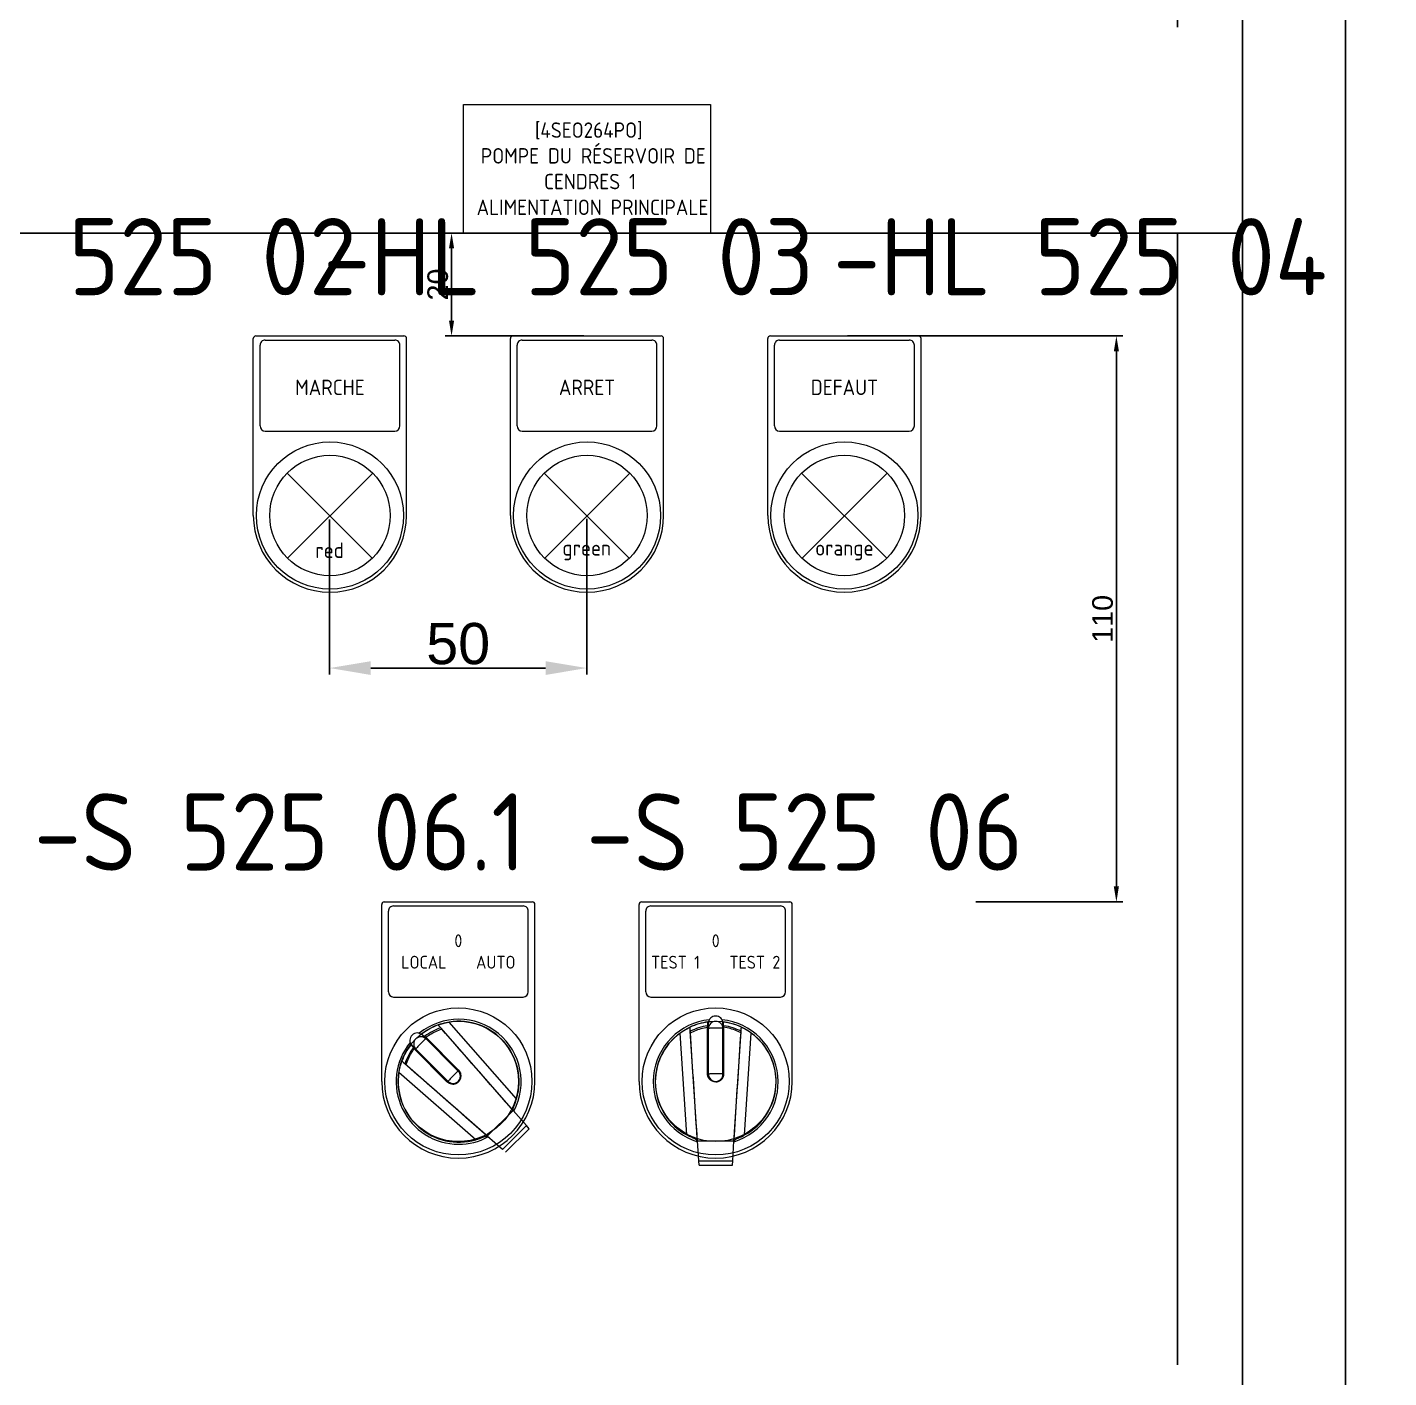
# Model space of a CAD drawing. Header units: millimetres. Extents: x 0 to 69574, y -5 to 41746.
# Drawn here: x 39696.8 to 39961.6, y 11956.9 to 12219.4 of the extents above; entities that cross this region are included whole.
import ezdxf
from ezdxf.enums import TextEntityAlignment as Align

# ---------------------------------------------------------------- set-up
doc = ezdxf.new("R2010")
doc.units = ezdxf.units.MM
doc.set_wipeout_variables(frame=1)
doc.layers.add('! NO PLOT !', color=7, linetype='Continuous', true_color=0xff75dd, plot=False)
doc.layers.add('000-PI-Oprema', color=30, linetype='Continuous', lineweight=5)
doc.layers.add('000-PI-ORMAR', color=2, linetype='Continuous')
doc.layers.add('000-PI_TEXT', color=7, linetype='Continuous')
doc.styles.add('PI0', font='isocpeur.ttf', dxfattribs={"width": 0.9})
doc.styles.get("Standard").update_dxf_attribs({"font": 'arial.ttf'})
doc.dimstyles.new('ISO-25', dxfattribs={"dimtxt": 4, "dimasz": 3, "dimexe": 1.25, "dimexo": 0.625, "dimtad": 1, "dimtxsty": 'Standard', "dimcen": 3, "dimadec": 0, "dimazin": 0, "dimtfac": 1, "dimtmove": 0, "dimatfit": 3, "dimfxl": 1, "dimarcsym": 0})
doc.dimstyles.new('ISO-25-lb', dxfattribs={"dimtxt": 8, "dimasz": 8, "dimexe": 1.25, "dimexo": 0.625, "dimtad": 1, "dimtxsty": 'Standard', "dimcen": 5, "dimadec": 0, "dimazin": 0, "dimtfac": 1, "dimtmove": 0, "dimatfit": 3, "dimfxl": 1, "dimarcsym": 0})

# ---------------------------------------------------------------- blocks, each defined once
blk = doc.blocks.new('*D1577')
at = {"layer": '! NO PLOT !', "color": 0, "lineweight": -2, "ltscale": 0.25, "transparency": 16777216}
for p, q in [((39856.36, 12159.4), (39909.88, 12159.4)), ((39908.63, 12156.4), (39908.63, 12052.4)), ((39881.28, 12049.4), (39909.88, 12049.4))]:
    blk.add_line(p, q, dxfattribs=at)
at = {"layer": '! NO PLOT !', "color": 0, "ltscale": 0.25, "transparency": 16777216}
for points in [[(39908.13, 12156.4), (39909.13, 12156.4), (39908.63, 12159.4)], [(39908.13, 12052.4), (39909.13, 12052.4), (39908.63, 12049.4)]]:
    blk.add_solid(points, dxfattribs=at)
at = {"layer": 'Defpoints', "color": 0, "ltscale": 0.25, "transparency": 16777216}
for p in [(39855.73, 12159.4), (39880.66, 12049.4), (39908.63, 12049.4)]:
    blk.add_point(p, dxfattribs=at)
at = {"layer": '! NO PLOT !', "color": 0, "ltscale": 0.25, "transparency": 16777216, "insert": (39905.96, 12104.4), "char_height": 4, "attachment_point": 5, "rotation": 90}
blk.add_mtext('110', dxfattribs=at)
blk = doc.blocks.new('podloska')
at = {"layer": '000-PI-Oprema'}
for p, q in [((43278.7, 39063.45), (43278.7, 39097.85)), ((43279.2, 39098.35), (43308, 39098.35)), ((43308.5, 39063.45), (43308.5, 39097.85)), ((43280, 39080.85), (43280, 39096.55)), ((43281, 39097.55), (43306.2, 39097.55)), ((43307.2, 39080.85), (43307.2, 39096.55)), ((43281, 39079.85), (43306.2, 39079.85))]:
    blk.add_line(p, q, dxfattribs=at)
blk.add_circle((43293.6, 39063.45), 14.3, dxfattribs=at)
at = {"layer": '000-PI-Oprema', "ltscale": 0.25}
blk.add_circle((43293.6, 39063.45), 11.7, dxfattribs=at)
at = {"layer": '000-PI-Oprema'}
for centre, radius, start, end in [((43279.2, 39097.85), 0.5, 90, 179.9998), ((43308, 39097.85), 0.5, 0.0002, 90), ((43281, 39096.55), 1, 90, 180.0001), ((43306.2, 39096.55), 1, 359.9999, 90), ((43281, 39080.85), 1, 180, 270), ((43306.2, 39080.85), 1, 270, 0), ((43293.6, 39063.45), 14.9, 180, 0)]:
    blk.add_arc(centre, radius, start, end, dxfattribs=at)
blk = doc.blocks.new('*D1583')
at = {"layer": '! NO PLOT !', "color": 0, "linetype": 'Continuous', "lineweight": -2, "ltscale": 0.25, "transparency": 16777216}
for p, q in [((39755.63, 12123.73), (39755.63, 12093.6)), ((39805.63, 12123.83), (39805.63, 12093.6)), ((39763.63, 12094.85), (39797.63, 12094.85))]:
    blk.add_line(p, q, dxfattribs=at)
at = {"layer": '! NO PLOT !', "color": 0, "ltscale": 0.25, "transparency": 16777216}
for points in [[(39763.63, 12096.18), (39763.63, 12093.51), (39755.63, 12094.85)], [(39797.63, 12096.18), (39797.63, 12093.51), (39805.63, 12094.85)]]:
    blk.add_solid(points, dxfattribs=at)
at = {"layer": 'Defpoints', "color": 0, "ltscale": 0.25, "transparency": 16777216}
for p in [(39755.63, 12124.35), (39805.63, 12124.45), (39805.63, 12094.85)]:
    blk.add_point(p, dxfattribs=at)
at = {"layer": '! NO PLOT !', "color": 0, "ltscale": 0.25, "transparency": 16777216, "insert": (39780.63, 12099.55), "char_height": 8, "attachment_point": 5}
blk.add_mtext('50', dxfattribs=at)
blk = doc.blocks.new('*D1584')
at = {"layer": '! NO PLOT !', "color": 0, "lineweight": -2, "ltscale": 0.25, "transparency": 16777216}
for p, q in [((39805.06, 12179.4), (39778.09, 12179.4)), ((39779.34, 12162.4), (39779.34, 12176.4)), ((39805.06, 12159.4), (39778.09, 12159.4))]:
    blk.add_line(p, q, dxfattribs=at)
at = {"layer": '! NO PLOT !', "color": 0, "ltscale": 0.25, "transparency": 16777216}
for points in [[(39778.84, 12176.4), (39779.84, 12176.4), (39779.34, 12179.4)], [(39778.84, 12162.4), (39779.84, 12162.4), (39779.34, 12159.4)]]:
    blk.add_solid(points, dxfattribs=at)
at = {"layer": 'Defpoints', "color": 0, "ltscale": 0.25, "transparency": 16777216}
for p in [(39779.34, 12179.4), (39805.68, 12179.4), (39805.68, 12159.4)]:
    blk.add_point(p, dxfattribs=at)
at = {"layer": '! NO PLOT !', "color": 0, "ltscale": 0.25, "transparency": 16777216, "insert": (39776.67, 12169.4), "char_height": 4, "attachment_point": 5, "rotation": 90}
blk.add_mtext('20', dxfattribs=at)

msp = doc.modelspace()

# ---------------------------------------------------------------- wipeouts: each hides what was drawn before it
msp.add_wipeout([(39609.672, 12763.904), (40001.672, 12763.904), (40001.672, 10766.904), (39609.672, 10766.904)]).dxf.layer = '000-PI-ORMAR'

# ---------------------------------------------------------------- next in the draw order: linework, layer by layer
at = {"layer": '! NO PLOT !'}
for p, q in [((39953.184, 10849.154), (39953.184, 12689.154)), ((39933.184, 12684.154), (39933.184, 10854.154))]:
    msp.add_line(p, q, dxfattribs=at)
at = {"layer": '! NO PLOT !', "ltscale": 0.25}
for p, q in [((39920.511, 12439.404), (39920.511, 12219.404)), ((39933.184, 12179.404), (39678.184, 12179.404)), ((39920.511, 12179.404), (39920.511, 11959.404))]:
    msp.add_line(p, q, dxfattribs=at)
at = {"layer": '000-PI-Oprema'}
for p, q in [((39747.361, 12132.727), (39763.907, 12116.181)), ((39764.007, 12132.727), (39747.461, 12116.181)), ((39797.361, 12132.727), (39813.907, 12116.181)), ((39814.007, 12132.727), (39797.461, 12116.181)), ((39847.411, 12132.727), (39863.957, 12116.181)), ((39864.057, 12132.727), (39847.511, 12116.181)), ((39815.809, 12014.504), (39815.809, 12048.904)), ((39816.309, 12049.404), (39845.109, 12049.404)), ((39817.109, 12031.904), (39817.109, 12047.604)), ((39818.109, 12048.604), (39843.309, 12048.604)), ((39844.309, 12031.904), (39844.309, 12047.604)), ((39845.609, 12014.504), (39845.609, 12048.904)), ((39818.109, 12030.904), (39843.309, 12030.904)), ((39773.549, 12023.736), (39773.545, 12023.74)), ((39773.561, 12023.724), (39773.549, 12023.736)), ((39773.582, 12023.704), (39773.561, 12023.724)), ((39775.132, 12023.619), (39775.407, 12023.78)), ((39775.407, 12023.78), (39775.688, 12023.932)), ((39775.688, 12023.932), (39775.973, 12024.076)), ((39775.973, 12024.076), (39776.262, 12024.211)), ((39776.262, 12024.211), (39776.556, 12024.337)), ((39776.556, 12024.337), (39776.854, 12024.455)), ((39776.735, 12025.491), (39776.738, 12025.492)), ((39776.739, 12025.487), (39776.735, 12025.491)), ((39776.738, 12025.492), (39776.746, 12025.495)), ((39776.751, 12025.473), (39776.739, 12025.487)), ((39776.746, 12025.495), (39776.76, 12025.5)), ((39776.771, 12025.45), (39776.751, 12025.473)), ((39776.76, 12025.5), (39776.781, 12025.507)), ((39776.8, 12025.416), (39776.771, 12025.45)), ((39776.781, 12025.507), (39776.807, 12025.517)), ((39776.838, 12025.373), (39776.8, 12025.416)), ((39776.807, 12025.517), (39776.839, 12025.528)), ((39776.885, 12025.319), (39776.838, 12025.373)), ((39776.839, 12025.528), (39776.877, 12025.541)), ((39776.854, 12024.455), (39777.155, 12024.563)), ((39776.877, 12025.541), (39776.92, 12025.556)), ((39776.942, 12025.255), (39776.885, 12025.319)), ((39776.92, 12025.556), (39776.969, 12025.573)), ((39777.008, 12025.18), (39776.942, 12025.255)), ((39776.969, 12025.573), (39777.023, 12025.591)), ((39777.083, 12025.094), (39777.008, 12025.18)), ((39777.023, 12025.591), (39777.081, 12025.61)), ((39777.081, 12025.61), (39777.144, 12025.63)), ((39777.168, 12024.997), (39777.083, 12025.094)), ((39777.144, 12025.63), (39777.211, 12025.651)), ((39777.155, 12024.563), (39777.46, 12024.663)), ((39777.262, 12024.89), (39777.168, 12024.997)), ((39777.211, 12025.651), (39777.28, 12025.673)), ((39777.276, 12024.872), (39777.248, 12024.904)), ((39791.001, 12009.234), (39777.262, 12024.89)), ((39777.305, 12024.839), (39777.276, 12024.872)), ((39777.28, 12025.673), (39777.353, 12025.695)), ((39777.335, 12024.806), (39777.305, 12024.839)), ((39777.365, 12024.771), (39777.335, 12024.806)), ((39777.353, 12025.695), (39777.43, 12025.718)), ((39777.396, 12024.736), (39777.365, 12024.771)), ((39777.428, 12024.7), (39777.396, 12024.736)), ((39777.46, 12024.663), (39777.428, 12024.7)), ((39777.43, 12025.718), (39777.511, 12025.741)), ((39778.19, 12023.831), (39777.46, 12024.663)), ((39777.511, 12025.741), (39777.596, 12025.765)), ((39777.596, 12025.765), (39777.685, 12025.789)), ((39777.685, 12025.789), (39777.778, 12025.814)), ((39777.778, 12025.814), (39777.873, 12025.838)), ((39777.873, 12025.838), (39777.971, 12025.862)), ((39777.971, 12025.862), (39778.072, 12025.886)), ((39778.072, 12025.886), (39778.174, 12025.909)), ((39778.174, 12025.909), (39778.278, 12025.932)), ((39778.92, 12022.999), (39778.19, 12023.831)), ((39778.278, 12025.932), (39778.383, 12025.953)), ((39778.383, 12025.953), (39778.488, 12025.974)), ((39778.488, 12025.974), (39778.594, 12025.994)), ((39778.594, 12025.994), (39778.699, 12026.013)), ((39778.699, 12026.013), (39778.804, 12026.031)), ((39778.804, 12026.031), (39778.907, 12026.048)), ((39791.999, 12011.129), (39778.907, 12026.048)), ((39823.785, 12023.897), (39823.87, 12023.959)), ((39825.077, 12004.091), (39823.785, 12023.897)), ((39823.87, 12023.959), (39823.957, 12024.02)), ((39823.957, 12024.02), (39824.044, 12024.081)), ((39824.044, 12024.081), (39824.133, 12024.142)), ((39824.133, 12024.142), (39824.223, 12024.201)), ((39824.223, 12024.201), (39824.312, 12024.26)), ((39824.312, 12024.26), (39824.402, 12024.318)), ((39824.402, 12024.318), (39824.491, 12024.374)), ((39824.491, 12024.374), (39824.578, 12024.428)), ((39824.578, 12024.428), (39824.665, 12024.48)), ((39824.665, 12024.48), (39824.749, 12024.53)), ((39824.749, 12024.53), (39824.832, 12024.578)), ((39824.832, 12024.578), (39824.912, 12024.624)), ((39824.912, 12024.624), (39824.989, 12024.668)), ((39824.989, 12024.668), (39825.063, 12024.709)), ((39825.063, 12024.709), (39825.134, 12024.747)), ((39825.134, 12024.747), (39825.201, 12024.783)), ((39825.201, 12024.783), (39825.265, 12024.817)), ((39825.265, 12024.817), (39825.327, 12024.849)), ((39825.327, 12024.849), (39825.386, 12024.879)), ((39825.386, 12024.879), (39825.441, 12024.907)), ((39825.441, 12024.907), (39825.492, 12024.932)), ((39825.492, 12024.932), (39825.538, 12024.955)), ((39825.538, 12024.955), (39825.579, 12024.975)), ((39825.579, 12024.975), (39825.615, 12024.992)), ((39825.615, 12024.992), (39825.646, 12025.007)), ((39825.646, 12025.007), (39825.671, 12025.019)), ((39825.671, 12025.019), (39825.691, 12025.028)), ((39825.691, 12025.028), (39825.704, 12025.035)), ((39825.704, 12025.035), (39825.712, 12025.038)), ((39825.712, 12025.038), (39825.715, 12025.04)), ((39825.715, 12025.034), (39825.715, 12025.04)), ((39825.717, 12025.016), (39825.715, 12025.034)), ((39825.719, 12024.985), (39825.717, 12025.016)), ((39825.721, 12024.941), (39825.719, 12024.985)), ((39825.725, 12024.883), (39825.721, 12024.941)), ((39825.73, 12024.812), (39825.725, 12024.883)), ((39825.735, 12024.726), (39825.73, 12024.812)), ((39825.742, 12024.627), (39825.735, 12024.726)), ((39825.749, 12024.513), (39825.742, 12024.627)), ((39825.758, 12024.385), (39825.749, 12024.513)), ((39825.767, 12024.242), (39825.758, 12024.385)), ((39825.77, 12024.219), (39825.767, 12024.262)), ((39827.041, 12004.707), (39825.767, 12024.242)), ((39825.773, 12024.176), (39825.77, 12024.219)), ((39825.776, 12024.131), (39825.773, 12024.176)), ((39825.779, 12024.085), (39825.776, 12024.131)), ((39825.782, 12024.039), (39825.779, 12024.085)), ((39825.785, 12023.99), (39825.782, 12024.039)), ((39825.788, 12023.941), (39825.785, 12023.99)), ((39825.788, 12023.941), (39826.074, 12024.086)), ((39825.86, 12022.837), (39825.788, 12023.941)), ((39826.074, 12024.086), (39826.363, 12024.223)), ((39826.363, 12024.223), (39826.657, 12024.35)), ((39826.657, 12024.35), (39826.954, 12024.469)), ((39826.954, 12024.469), (39827.255, 12024.578)), ((39827.255, 12024.578), (39827.558, 12024.678)), ((39827.558, 12024.678), (39827.864, 12024.768)), ((39827.864, 12024.768), (39828.172, 12024.85)), ((39828.172, 12024.85), (39828.483, 12024.922)), ((39828.483, 12024.922), (39828.795, 12024.984)), ((39828.795, 12024.984), (39829.109, 12025.038)), ((39829.109, 12016.024), (39829.109, 12025.316)), ((39829.209, 12015.467), (39829.209, 12026.058)), ((39829.309, 12015.249), (39829.309, 12025.867)), ((39832.109, 12015.249), (39832.109, 12025.867)), ((39832.209, 12015.467), (39832.209, 12026.058)), ((39832.309, 12016.024), (39832.309, 12025.316)), ((39832.623, 12024.984), (39832.309, 12025.038)), ((39832.935, 12024.922), (39832.623, 12024.984)), ((39833.245, 12024.85), (39832.935, 12024.922)), ((39833.554, 12024.768), (39833.245, 12024.85)), ((39833.86, 12024.678), (39833.554, 12024.768)), ((39834.163, 12024.578), (39833.86, 12024.678)), ((39834.463, 12024.469), (39834.163, 12024.578)), ((39834.376, 12004.707), (39835.65, 12024.242)), ((39834.76, 12024.35), (39834.463, 12024.469)), ((39835.054, 12024.223), (39834.76, 12024.35)), ((39835.344, 12024.086), (39835.054, 12024.223)), ((39835.629, 12023.941), (39835.344, 12024.086)), ((39835.557, 12022.837), (39835.629, 12023.941)), ((39835.629, 12023.941), (39835.633, 12023.99)), ((39835.633, 12023.99), (39835.636, 12024.039)), ((39835.636, 12024.039), (39835.639, 12024.085)), ((39835.639, 12024.085), (39835.642, 12024.131)), ((39835.642, 12024.131), (39835.645, 12024.176)), ((39835.645, 12024.176), (39835.648, 12024.219)), ((39835.648, 12024.219), (39835.65, 12024.262)), ((39835.65, 12024.242), (39835.66, 12024.385)), ((39835.66, 12024.385), (39835.668, 12024.513)), ((39835.668, 12024.513), (39835.675, 12024.627)), ((39835.675, 12024.627), (39835.682, 12024.726)), ((39835.682, 12024.726), (39835.687, 12024.812)), ((39835.687, 12024.812), (39835.692, 12024.883)), ((39835.692, 12024.883), (39835.696, 12024.941)), ((39835.696, 12024.941), (39835.699, 12024.985)), ((39835.699, 12024.985), (39835.701, 12025.016)), ((39835.701, 12025.016), (39835.702, 12025.034)), ((39835.705, 12025.038), (39835.702, 12025.04)), ((39835.702, 12025.034), (39835.702, 12025.04)), ((39835.713, 12025.035), (39835.705, 12025.038)), ((39835.727, 12025.028), (39835.713, 12025.035)), ((39835.746, 12025.019), (39835.727, 12025.028)), ((39835.771, 12025.007), (39835.746, 12025.019)), ((39835.802, 12024.992), (39835.771, 12025.007)), ((39835.838, 12024.975), (39835.802, 12024.992)), ((39835.879, 12024.955), (39835.838, 12024.975)), ((39835.926, 12024.932), (39835.879, 12024.955)), ((39835.976, 12024.907), (39835.926, 12024.932)), ((39836.032, 12024.879), (39835.976, 12024.907)), ((39836.09, 12024.849), (39836.032, 12024.879)), ((39836.152, 12024.817), (39836.09, 12024.849)), ((39836.217, 12024.783), (39836.152, 12024.817)), ((39836.284, 12024.747), (39836.217, 12024.783)), ((39836.354, 12024.709), (39836.284, 12024.747)), ((39836.34, 12004.091), (39837.632, 12023.897)), ((39836.428, 12024.668), (39836.354, 12024.709)), ((39836.505, 12024.624), (39836.428, 12024.668)), ((39836.585, 12024.578), (39836.505, 12024.624)), ((39836.668, 12024.53), (39836.585, 12024.578)), ((39836.753, 12024.48), (39836.668, 12024.53)), ((39836.839, 12024.428), (39836.753, 12024.48)), ((39836.927, 12024.374), (39836.839, 12024.428)), ((39837.016, 12024.318), (39836.927, 12024.374)), ((39837.105, 12024.26), (39837.016, 12024.318)), ((39837.195, 12024.201), (39837.105, 12024.26)), ((39837.284, 12024.142), (39837.195, 12024.201)), ((39837.373, 12024.081), (39837.284, 12024.142)), ((39837.461, 12024.02), (39837.373, 12024.081)), ((39837.547, 12023.959), (39837.461, 12024.02)), ((39837.632, 12023.897), (39837.547, 12023.959)), ((39771.428, 12021.615), (39771.424, 12021.619)), ((39771.44, 12021.603), (39771.428, 12021.615)), ((39771.46, 12021.582), (39771.44, 12021.603)), ((39771.49, 12021.553), (39771.46, 12021.582)), ((39771.528, 12021.515), (39771.49, 12021.553)), ((39771.575, 12021.468), (39771.528, 12021.515)), ((39771.631, 12021.411), (39771.575, 12021.468)), ((39779.137, 12014.047), (39771.629, 12021.555)), ((39771.697, 12021.345), (39771.631, 12021.411)), ((39771.773, 12021.27), (39771.697, 12021.345)), ((39771.858, 12021.185), (39771.773, 12021.27)), ((39771.952, 12021.091), (39771.858, 12021.185)), ((39778.912, 12014.13), (39771.952, 12021.091)), ((39773.611, 12023.674), (39773.582, 12023.704)), ((39780.657, 12016.487), (39773.609, 12023.535)), ((39773.649, 12023.636), (39773.611, 12023.674)), ((39773.894, 12023.391), (39773.649, 12023.636)), ((39773.979, 12023.306), (39773.894, 12023.391)), ((39774.073, 12023.212), (39773.979, 12023.306)), ((39781.034, 12016.252), (39774.073, 12023.212)), ((39774.193, 12023.234), (39774.14, 12023.287)), ((39774.22, 12023.206), (39774.193, 12023.234)), ((39774.249, 12023.178), (39774.22, 12023.206)), ((39774.337, 12023.09), (39774.249, 12023.178)), ((39774.337, 12023.09), (39774.596, 12023.274)), ((39780.711, 12016.716), (39774.337, 12023.09)), ((39774.596, 12023.274), (39774.861, 12023.451)), ((39774.861, 12023.451), (39775.132, 12023.619)), ((39779.65, 12022.167), (39778.92, 12022.999)), ((39780.38, 12021.336), (39779.65, 12022.167)), ((39781.109, 12020.504), (39780.38, 12021.336)), ((39825.932, 12021.732), (39825.86, 12022.837)), ((39826.004, 12020.628), (39825.932, 12021.732)), ((39835.413, 12020.628), (39835.485, 12021.732)), ((39835.485, 12021.732), (39835.557, 12022.837)), ((39769.669, 12018.418), (39769.672, 12018.426)), ((39769.672, 12018.426), (39769.673, 12018.429)), ((39769.677, 12018.425), (39769.673, 12018.429)), ((39769.691, 12018.413), (39769.677, 12018.425)), ((39770.709, 12018.31), (39770.827, 12018.607)), ((39770.827, 12018.607), (39770.953, 12018.901)), ((39770.953, 12018.901), (39771.088, 12019.191)), ((39771.088, 12019.191), (39771.232, 12019.476)), ((39771.232, 12019.476), (39771.384, 12019.756)), ((39771.384, 12019.756), (39771.544, 12020.032)), ((39771.544, 12020.032), (39771.713, 12020.303)), ((39771.713, 12020.303), (39771.89, 12020.568)), ((39771.958, 12020.944), (39771.877, 12021.024)), ((39771.89, 12020.568), (39772.074, 12020.827)), ((39771.986, 12020.915), (39771.958, 12020.944)), ((39772.074, 12020.827), (39771.986, 12020.915)), ((39778.448, 12014.453), (39772.074, 12020.827)), ((39781.839, 12019.673), (39781.109, 12020.504)), ((39782.568, 12018.842), (39781.839, 12019.673)), ((39783.298, 12018.01), (39782.568, 12018.842)), ((39826.076, 12019.524), (39826.004, 12020.628)), ((39826.148, 12018.42), (39826.076, 12019.524)), ((39835.269, 12018.42), (39835.341, 12019.524)), ((39835.341, 12019.524), (39835.413, 12020.628)), ((39769.116, 12016.257), (39769.133, 12016.36)), ((39784.034, 12003.165), (39769.116, 12016.257)), ((39769.133, 12016.36), (39769.151, 12016.464)), ((39769.151, 12016.464), (39769.169, 12016.57)), ((39769.169, 12016.57), (39769.189, 12016.675)), ((39769.189, 12016.675), (39769.21, 12016.781)), ((39769.21, 12016.781), (39769.232, 12016.886)), ((39769.232, 12016.886), (39769.255, 12016.99)), ((39769.255, 12016.99), (39769.278, 12017.092)), ((39769.278, 12017.092), (39769.302, 12017.192)), ((39769.302, 12017.192), (39769.326, 12017.291)), ((39769.326, 12017.291), (39769.35, 12017.386)), ((39769.35, 12017.386), (39769.375, 12017.478)), ((39769.375, 12017.478), (39769.399, 12017.567)), ((39769.399, 12017.567), (39769.423, 12017.653)), ((39769.423, 12017.653), (39769.446, 12017.734)), ((39769.446, 12017.734), (39769.469, 12017.811)), ((39769.469, 12017.811), (39769.491, 12017.883)), ((39769.491, 12017.883), (39769.512, 12017.953)), ((39769.512, 12017.953), (39769.534, 12018.02)), ((39769.534, 12018.02), (39769.554, 12018.082)), ((39769.554, 12018.082), (39769.573, 12018.141)), ((39769.573, 12018.141), (39769.591, 12018.195)), ((39769.591, 12018.195), (39769.608, 12018.244)), ((39769.608, 12018.244), (39769.623, 12018.287)), ((39769.623, 12018.287), (39769.636, 12018.325)), ((39769.636, 12018.325), (39769.647, 12018.357)), ((39769.647, 12018.357), (39769.656, 12018.383)), ((39769.656, 12018.383), (39769.664, 12018.403)), ((39769.664, 12018.403), (39769.669, 12018.418)), ((39769.714, 12018.393), (39769.691, 12018.413)), ((39769.747, 12018.364), (39769.714, 12018.393)), ((39769.791, 12018.326), (39769.747, 12018.364)), ((39769.844, 12018.278), (39769.791, 12018.326)), ((39769.909, 12018.222), (39769.844, 12018.278)), ((39769.984, 12018.156), (39769.909, 12018.222)), ((39770.07, 12018.081), (39769.984, 12018.156)), ((39770.166, 12017.996), (39770.07, 12018.081)), ((39770.274, 12017.902), (39770.166, 12017.996)), ((39770.292, 12017.888), (39770.26, 12017.916)), ((39785.93, 12004.163), (39770.274, 12017.902)), ((39770.324, 12017.859), (39770.292, 12017.888)), ((39770.358, 12017.829), (39770.324, 12017.859)), ((39770.393, 12017.799), (39770.358, 12017.829)), ((39770.428, 12017.768), (39770.393, 12017.799)), ((39770.464, 12017.736), (39770.428, 12017.768)), ((39770.501, 12017.704), (39770.464, 12017.736)), ((39770.501, 12017.704), (39770.601, 12018.009)), ((39771.333, 12016.974), (39770.501, 12017.704)), ((39770.601, 12018.009), (39770.709, 12018.31)), ((39772.165, 12016.244), (39771.333, 12016.974)), ((39772.997, 12015.514), (39772.165, 12016.244)), ((39781.117, 12016.027), (39780.657, 12016.487)), ((39780.76, 12016.664), (39780.711, 12016.716)), ((39780.807, 12016.61), (39780.76, 12016.664)), ((39780.852, 12016.554), (39780.807, 12016.61)), ((39780.894, 12016.496), (39780.852, 12016.554)), ((39780.934, 12016.436), (39780.894, 12016.496)), ((39780.971, 12016.374), (39780.934, 12016.436)), ((39781.005, 12016.311), (39780.971, 12016.374)), ((39781.036, 12016.246), (39781.005, 12016.311)), ((39781.064, 12016.18), (39781.036, 12016.246)), ((39781.089, 12016.113), (39781.064, 12016.18)), ((39781.112, 12016.045), (39781.089, 12016.113)), ((39781.131, 12015.976), (39781.112, 12016.045)), ((39781.147, 12015.906), (39781.131, 12015.976)), ((39781.159, 12015.835), (39781.147, 12015.906)), ((39781.169, 12015.764), (39781.159, 12015.835)), ((39784.756, 12016.348), (39783.298, 12018.01)), ((39785.485, 12015.518), (39784.756, 12016.348)), ((39826.22, 12017.317), (39826.148, 12018.42)), ((39826.292, 12016.213), (39826.22, 12017.317)), ((39826.364, 12015.109), (39826.292, 12016.213)), ((39829.11, 12015.952), (39829.109, 12016.024)), ((39829.115, 12015.88), (39829.11, 12015.952)), ((39829.123, 12015.809), (39829.115, 12015.88)), ((39829.134, 12015.738), (39829.123, 12015.809)), ((39832.283, 12015.738), (39832.294, 12015.809)), ((39832.294, 12015.809), (39832.302, 12015.88)), ((39832.302, 12015.88), (39832.307, 12015.952)), ((39832.307, 12015.952), (39832.309, 12016.024)), ((39835.053, 12015.109), (39835.125, 12016.213)), ((39835.125, 12016.213), (39835.197, 12017.317)), ((39835.197, 12017.317), (39835.269, 12018.42)), ((39773.828, 12014.784), (39772.997, 12015.514)), ((39774.66, 12014.054), (39773.828, 12014.784)), ((39775.491, 12013.325), (39774.66, 12014.054)), ((39776.322, 12012.595), (39775.491, 12013.325)), ((39778.5, 12014.404), (39778.448, 12014.453)), ((39778.554, 12014.356), (39778.5, 12014.404)), ((39778.61, 12014.312), (39778.554, 12014.356)), ((39778.668, 12014.269), (39778.61, 12014.312)), ((39778.728, 12014.23), (39778.668, 12014.269)), ((39778.79, 12014.193), (39778.728, 12014.23)), ((39778.853, 12014.159), (39778.79, 12014.193)), ((39778.917, 12014.128), (39778.853, 12014.159)), ((39778.984, 12014.1), (39778.917, 12014.128)), ((39779.051, 12014.074), (39778.984, 12014.1)), ((39779.119, 12014.052), (39779.051, 12014.074)), ((39779.188, 12014.033), (39779.119, 12014.052)), ((39779.258, 12014.017), (39779.188, 12014.033)), ((39779.329, 12014.004), (39779.258, 12014.017)), ((39779.4, 12013.995), (39779.329, 12014.004)), ((39779.472, 12013.988), (39779.4, 12013.995)), ((39779.543, 12013.985), (39779.472, 12013.988)), ((39779.615, 12013.985), (39779.543, 12013.985)), ((39779.615, 12013.985), (39779.687, 12013.988)), ((39779.687, 12013.988), (39779.758, 12013.995)), ((39779.758, 12013.995), (39779.829, 12014.004)), ((39779.829, 12014.004), (39779.9, 12014.017)), ((39779.9, 12014.017), (39779.97, 12014.033)), ((39779.97, 12014.033), (39780.039, 12014.052)), ((39780.039, 12014.052), (39780.108, 12014.074)), ((39780.108, 12014.074), (39780.175, 12014.1)), ((39780.175, 12014.1), (39780.241, 12014.128)), ((39780.241, 12014.128), (39780.306, 12014.159)), ((39780.306, 12014.159), (39780.369, 12014.193)), ((39780.369, 12014.193), (39780.43, 12014.23)), ((39780.43, 12014.23), (39780.49, 12014.269)), ((39780.49, 12014.269), (39780.548, 12014.312)), ((39780.548, 12014.312), (39780.605, 12014.356)), ((39780.605, 12014.356), (39780.659, 12014.404)), ((39780.659, 12014.404), (39780.711, 12014.453)), ((39780.711, 12014.453), (39780.76, 12014.505)), ((39780.76, 12014.505), (39780.807, 12014.559)), ((39780.807, 12014.559), (39780.852, 12014.615)), ((39780.852, 12014.615), (39780.894, 12014.673)), ((39780.894, 12014.673), (39780.934, 12014.733)), ((39780.934, 12014.733), (39780.971, 12014.795)), ((39780.971, 12014.795), (39781.005, 12014.858)), ((39781.005, 12014.858), (39781.036, 12014.923)), ((39781.036, 12014.923), (39781.064, 12014.989)), ((39781.064, 12014.989), (39781.089, 12015.056)), ((39781.089, 12015.056), (39781.112, 12015.125)), ((39781.112, 12015.125), (39781.131, 12015.194)), ((39781.131, 12015.194), (39781.147, 12015.264)), ((39781.147, 12015.264), (39781.16, 12015.334)), ((39781.16, 12015.334), (39781.169, 12015.406)), ((39781.176, 12015.692), (39781.169, 12015.764)), ((39781.169, 12015.406), (39781.176, 12015.477)), ((39781.179, 12015.621), (39781.176, 12015.692)), ((39781.176, 12015.477), (39781.179, 12015.549)), ((39781.179, 12015.549), (39781.179, 12015.621)), ((39786.214, 12014.687), (39785.485, 12015.518)), ((39786.943, 12013.856), (39786.214, 12014.687)), ((39787.672, 12013.026), (39786.943, 12013.856)), ((39826.436, 12014.006), (39826.364, 12015.109)), ((39826.508, 12012.903), (39826.436, 12014.006)), ((39829.149, 12015.668), (39829.134, 12015.738)), ((39829.166, 12015.598), (39829.149, 12015.668)), ((39829.187, 12015.529), (39829.166, 12015.598)), ((39829.211, 12015.461), (39829.187, 12015.529)), ((39829.237, 12015.395), (39829.211, 12015.461)), ((39829.267, 12015.329), (39829.237, 12015.395)), ((39829.3, 12015.266), (39829.267, 12015.329)), ((39829.335, 12015.203), (39829.3, 12015.266)), ((39829.373, 12015.142), (39829.335, 12015.203)), ((39829.414, 12015.083), (39829.373, 12015.142)), ((39829.458, 12015.026), (39829.414, 12015.083)), ((39829.504, 12014.971), (39829.458, 12015.026)), ((39829.552, 12014.918), (39829.504, 12014.971)), ((39829.603, 12014.867), (39829.552, 12014.918)), ((39829.656, 12014.819), (39829.603, 12014.867)), ((39829.711, 12014.773), (39829.656, 12014.819)), ((39829.768, 12014.729), (39829.711, 12014.773)), ((39829.827, 12014.688), (39829.768, 12014.729)), ((39829.888, 12014.65), (39829.827, 12014.688)), ((39829.95, 12014.615), (39829.888, 12014.65)), ((39830.014, 12014.582), (39829.95, 12014.615)), ((39830.08, 12014.552), (39830.014, 12014.582)), ((39830.146, 12014.526), (39830.08, 12014.552)), ((39830.214, 12014.502), (39830.146, 12014.526)), ((39830.283, 12014.481), (39830.214, 12014.502)), ((39830.353, 12014.464), (39830.283, 12014.481)), ((39830.423, 12014.449), (39830.353, 12014.464)), ((39830.494, 12014.438), (39830.423, 12014.449)), ((39830.565, 12014.43), (39830.494, 12014.438)), ((39830.637, 12014.425), (39830.565, 12014.43)), ((39830.709, 12014.424), (39830.637, 12014.425)), ((39830.709, 12014.424), (39830.78, 12014.425)), ((39830.78, 12014.425), (39830.852, 12014.43)), ((39830.852, 12014.43), (39830.923, 12014.438)), ((39830.923, 12014.438), (39830.994, 12014.449)), ((39830.994, 12014.449), (39831.065, 12014.464)), ((39831.065, 12014.464), (39831.134, 12014.481)), ((39831.134, 12014.481), (39831.203, 12014.502)), ((39831.203, 12014.502), (39831.271, 12014.526)), ((39831.271, 12014.526), (39831.338, 12014.552)), ((39831.338, 12014.552), (39831.403, 12014.582)), ((39831.403, 12014.582), (39831.467, 12014.615)), ((39831.467, 12014.615), (39831.529, 12014.65)), ((39831.529, 12014.65), (39831.59, 12014.688)), ((39831.59, 12014.688), (39831.649, 12014.729)), ((39831.649, 12014.729), (39831.706, 12014.773)), ((39831.706, 12014.773), (39831.761, 12014.819)), ((39831.761, 12014.819), (39831.814, 12014.867)), ((39831.814, 12014.867), (39831.865, 12014.918)), ((39831.865, 12014.918), (39831.914, 12014.971)), ((39831.914, 12014.971), (39831.96, 12015.026)), ((39831.96, 12015.026), (39832.003, 12015.083)), ((39832.003, 12015.083), (39832.044, 12015.142)), ((39832.044, 12015.142), (39832.082, 12015.203)), ((39832.082, 12015.203), (39832.118, 12015.266)), ((39832.118, 12015.266), (39832.15, 12015.329)), ((39832.15, 12015.329), (39832.18, 12015.395)), ((39832.18, 12015.395), (39832.207, 12015.461)), ((39832.207, 12015.461), (39832.23, 12015.529)), ((39832.23, 12015.529), (39832.251, 12015.598)), ((39832.251, 12015.598), (39832.269, 12015.668)), ((39832.269, 12015.668), (39832.283, 12015.738)), ((39834.909, 12012.903), (39834.981, 12014.006)), ((39834.981, 12014.006), (39835.053, 12015.109)), ((39777.153, 12011.866), (39776.322, 12012.595)), ((39778.815, 12010.408), (39777.153, 12011.866)), ((39789.129, 12011.365), (39787.672, 12013.026)), ((39789.858, 12010.535), (39789.129, 12011.365)), ((39791.314, 12008.875), (39789.858, 12010.535)), ((39791.71, 12010.27), (39791.788, 12010.48)), ((39791.788, 12010.48), (39791.863, 12010.696)), ((39791.863, 12010.696), (39791.934, 12010.914)), ((39791.934, 12010.914), (39791.999, 12011.129)), ((39826.58, 12011.8), (39826.508, 12012.903)), ((39826.652, 12010.697), (39826.58, 12011.8)), ((39826.724, 12009.594), (39826.652, 12010.697)), ((39834.694, 12009.594), (39834.766, 12010.697)), ((39834.766, 12010.697), (39834.838, 12011.8)), ((39834.838, 12011.8), (39834.909, 12012.903)), ((39779.646, 12009.678), (39778.815, 12010.408)), ((39780.477, 12008.949), (39779.646, 12009.678)), ((39781.308, 12008.221), (39780.477, 12008.949)), ((39782.138, 12007.492), (39781.308, 12008.221)), ((39786.289, 12003.849), (39791.314, 12008.875)), ((39786.293, 12003.844), (39791.32, 12008.871)), ((39790.174, 12010.175), (39790.175, 12010.176)), ((39791, 12009.233), (39791.001, 12009.234)), ((39791.32, 12008.871), (39791.001, 12009.234)), ((39793.893, 12005.939), (39791.32, 12008.871)), ((39791.334, 12009.166), (39791.337, 12009.229)), ((39791.336, 12009.103), (39791.334, 12009.166)), ((39791.344, 12009.042), (39791.336, 12009.103)), ((39791.337, 12009.229), (39791.345, 12009.294)), ((39791.357, 12008.981), (39791.344, 12009.042)), ((39791.345, 12009.294), (39791.358, 12009.359)), ((39791.375, 12008.922), (39791.357, 12008.981)), ((39791.358, 12009.359), (39791.375, 12009.426)), ((39791.375, 12009.426), (39791.396, 12009.495)), ((39791.398, 12008.863), (39791.375, 12008.922)), ((39791.396, 12009.495), (39791.422, 12009.565)), ((39791.427, 12008.803), (39791.398, 12008.863)), ((39791.422, 12009.565), (39791.45, 12009.638)), ((39791.461, 12008.744), (39791.427, 12008.803)), ((39791.45, 12009.638), (39791.482, 12009.713)), ((39791.499, 12008.684), (39791.461, 12008.744)), ((39791.482, 12009.713), (39791.556, 12009.883)), ((39791.543, 12008.624), (39791.499, 12008.684)), ((39791.591, 12008.564), (39791.543, 12008.624)), ((39791.556, 12009.883), (39791.632, 12010.07)), ((39791.643, 12008.503), (39791.591, 12008.564)), ((39791.632, 12010.07), (39791.71, 12010.27)), ((39826.796, 12008.492), (39826.724, 12009.594)), ((39826.867, 12007.389), (39826.796, 12008.492)), ((39834.55, 12007.389), (39834.622, 12008.492)), ((39834.622, 12008.492), (39834.694, 12009.594)), ((39784.629, 12005.306), (39782.138, 12007.492)), ((39786.289, 12003.849), (39784.629, 12005.306)), ((39789.225, 12001.271), (39793.893, 12005.939)), ((39789.848, 12000.724), (39794.44, 12005.316)), ((39794.44, 12005.316), (39793.893, 12005.939)), ((39826.939, 12006.287), (39826.867, 12007.389)), ((39827.011, 12005.185), (39826.939, 12006.287)), ((39827.083, 12004.083), (39827.011, 12005.185)), ((39834.334, 12004.083), (39834.406, 12005.185)), ((39834.406, 12005.185), (39834.478, 12006.287)), ((39834.478, 12006.287), (39834.55, 12007.389)), ((39784.034, 12003.165), (39784.171, 12003.206)), ((39784.171, 12003.206), (39784.309, 12003.249)), ((39784.309, 12003.249), (39784.448, 12003.295)), ((39784.448, 12003.295), (39784.586, 12003.342)), ((39784.586, 12003.342), (39784.722, 12003.39)), ((39784.722, 12003.39), (39784.856, 12003.439)), ((39784.856, 12003.439), (39784.986, 12003.489)), ((39784.986, 12003.489), (39785.111, 12003.539)), ((39784.988, 12004.989), (39784.989, 12004.99)), ((39785.111, 12003.539), (39785.231, 12003.588)), ((39785.231, 12003.588), (39785.345, 12003.636)), ((39785.345, 12003.636), (39785.451, 12003.682)), ((39785.451, 12003.682), (39785.525, 12003.713)), ((39785.525, 12003.713), (39785.598, 12003.742)), ((39785.598, 12003.742), (39785.669, 12003.767)), ((39785.669, 12003.767), (39785.738, 12003.789)), ((39785.738, 12003.789), (39785.806, 12003.806)), ((39785.806, 12003.806), (39785.871, 12003.819)), ((39785.871, 12003.819), (39785.935, 12003.827)), ((39785.93, 12004.163), (39785.931, 12004.164)), ((39786.293, 12003.844), (39785.93, 12004.163)), ((39785.935, 12003.827), (39785.998, 12003.83)), ((39786.06, 12003.827), (39785.998, 12003.83)), ((39786.122, 12003.82), (39786.06, 12003.827)), ((39786.183, 12003.807), (39786.122, 12003.82)), ((39786.243, 12003.789), (39786.183, 12003.807)), ((39786.302, 12003.765), (39786.243, 12003.789)), ((39789.225, 12001.271), (39786.293, 12003.844)), ((39786.361, 12003.737), (39786.302, 12003.765)), ((39786.42, 12003.703), (39786.361, 12003.737)), ((39786.479, 12003.664), (39786.42, 12003.703)), ((39786.539, 12003.621), (39786.479, 12003.664)), ((39786.6, 12003.573), (39786.539, 12003.621)), ((39786.661, 12003.521), (39786.6, 12003.573)), ((39825.202, 12004.024), (39825.077, 12004.091)), ((39825.331, 12003.957), (39825.202, 12004.024)), ((39825.461, 12003.891), (39825.331, 12003.957)), ((39825.592, 12003.826), (39825.461, 12003.891)), ((39825.722, 12003.764), (39825.592, 12003.826)), ((39825.852, 12003.704), (39825.722, 12003.764)), ((39825.979, 12003.648), (39825.852, 12003.704)), ((39826.103, 12003.594), (39825.979, 12003.648)), ((39826.222, 12003.544), (39826.103, 12003.594)), ((39826.336, 12003.498), (39826.222, 12003.544)), ((39826.444, 12003.455), (39826.336, 12003.498)), ((39826.519, 12003.425), (39826.444, 12003.455)), ((39826.591, 12003.394), (39826.519, 12003.425)), ((39826.659, 12003.362), (39826.591, 12003.394)), ((39826.723, 12003.328), (39826.659, 12003.362)), ((39826.783, 12003.292), (39826.723, 12003.328)), ((39826.838, 12003.255), (39826.783, 12003.292)), ((39826.889, 12003.215), (39826.838, 12003.255)), ((39826.936, 12003.173), (39826.889, 12003.215)), ((39826.978, 12003.127), (39826.936, 12003.173)), ((39827.016, 12003.078), (39826.978, 12003.127)), ((39827.05, 12003.026), (39827.016, 12003.078)), ((39827.123, 12003.457), (39827.041, 12004.707)), ((39827.041, 12004.707), (39827.042, 12004.707)), ((39827.08, 12002.971), (39827.05, 12003.026)), ((39827.105, 12002.912), (39827.08, 12002.971)), ((39827.155, 12002.981), (39827.083, 12004.083)), ((39827.126, 12002.85), (39827.105, 12002.912)), ((39827.154, 12002.974), (39827.123, 12003.457)), ((39827.123, 12003.457), (39827.124, 12003.457)), ((39827.144, 12002.785), (39827.126, 12002.85)), ((39827.159, 12002.716), (39827.144, 12002.785)), ((39827.408, 11999.081), (39827.154, 12002.974)), ((39827.154, 12002.974), (39834.263, 12002.974)), ((39827.155, 12002.981), (39834.262, 12002.981)), ((39827.171, 12002.643), (39827.159, 12002.716)), ((39827.18, 12002.566), (39827.171, 12002.643)), ((39827.186, 12002.486), (39827.18, 12002.566)), ((39834.009, 11999.081), (39834.263, 12002.974)), ((39834.231, 12002.486), (39834.238, 12002.566)), ((39834.238, 12002.566), (39834.247, 12002.642)), ((39834.247, 12002.642), (39834.258, 12002.715)), ((39834.258, 12002.715), (39834.273, 12002.785)), ((39834.262, 12002.981), (39834.334, 12004.083)), ((39834.263, 12002.974), (39834.295, 12003.457)), ((39834.273, 12002.785), (39834.291, 12002.851)), ((39834.291, 12002.851), (39834.313, 12002.913)), ((39834.293, 12003.457), (39834.295, 12003.457)), ((39834.295, 12003.457), (39834.376, 12004.707)), ((39834.313, 12002.913), (39834.338, 12002.971)), ((39834.338, 12002.971), (39834.367, 12003.026)), ((39834.367, 12003.026), (39834.401, 12003.078)), ((39834.375, 12004.707), (39834.376, 12004.707)), ((39834.401, 12003.078), (39834.439, 12003.127)), ((39834.439, 12003.127), (39834.482, 12003.173)), ((39834.482, 12003.173), (39834.529, 12003.216)), ((39834.529, 12003.216), (39834.58, 12003.256)), ((39834.58, 12003.256), (39834.636, 12003.293)), ((39834.636, 12003.293), (39834.695, 12003.328)), ((39834.695, 12003.328), (39834.759, 12003.362)), ((39834.759, 12003.362), (39834.826, 12003.394)), ((39834.826, 12003.394), (39834.898, 12003.424)), ((39834.898, 12003.424), (39834.973, 12003.455)), ((39834.973, 12003.455), (39835.081, 12003.498)), ((39835.081, 12003.498), (39835.195, 12003.544)), ((39835.195, 12003.544), (39835.315, 12003.594)), ((39835.315, 12003.594), (39835.438, 12003.648)), ((39835.438, 12003.648), (39835.565, 12003.704)), ((39835.565, 12003.704), (39835.695, 12003.764)), ((39835.695, 12003.764), (39835.826, 12003.826)), ((39835.826, 12003.826), (39835.957, 12003.891)), ((39835.957, 12003.891), (39836.087, 12003.957)), ((39836.087, 12003.957), (39836.215, 12004.024)), ((39836.215, 12004.024), (39836.34, 12004.091)), ((39827.462, 11998.255), (39827.408, 11999.081)), ((39827.408, 11999.081), (39834.009, 11999.081)), ((39827.462, 11998.255), (39833.955, 11998.255)), ((39833.955, 11998.255), (39834.009, 11999.081))]:
    msp.add_line(p, q, dxfattribs=at)
msp.add_lwpolyline([(39781.684, 12204.404), (39829.684, 12204.404), (39829.684, 12179.404), (39781.684, 12179.404)], close=True, dxfattribs=at)
for points in [[(39829.425, 12026.427), (39829.338, 12026.153), (39829.309, 12025.867)], [(39831.993, 12026.427), (39831.861, 12026.647), (39831.687, 12026.839), (39831.476, 12026.997), (39831.237, 12027.114), (39830.978, 12027.186), (39830.709, 12027.21), (39830.44, 12027.186), (39830.18, 12027.114), (39829.941, 12026.997), (39829.73, 12026.839), (39829.556, 12026.647), (39829.425, 12026.427)], [(39832.109, 12025.867), (39832.079, 12026.153), (39831.993, 12026.427)], [(39773.131, 12023.849), (39772.882, 12023.911), (39772.623, 12023.924), (39772.363, 12023.887), (39772.111, 12023.8), (39771.877, 12023.668), (39771.669, 12023.495), (39771.496, 12023.287), (39771.364, 12023.053), (39771.277, 12022.801), (39771.24, 12022.541), (39771.252, 12022.281), (39771.315, 12022.033)], [(39773.609, 12023.535), (39773.386, 12023.716), (39773.131, 12023.849)], [(39832.109, 12024.784), (39832.082, 12025.056), (39832.002, 12025.318), (39831.873, 12025.559), (39831.699, 12025.771), (39831.486, 12025.944), (39831.244, 12026.073), (39830.982, 12026.153), (39830.709, 12026.18), (39830.436, 12026.153), (39830.173, 12026.073), (39829.931, 12025.944), (39829.719, 12025.771), (39829.545, 12025.559), (39829.415, 12025.318), (39829.336, 12025.056), (39829.309, 12024.784)], [(39832.109, 12024.784), (39832.082, 12024.8), (39832.002, 12024.815), (39831.873, 12024.83), (39831.699, 12024.842), (39831.486, 12024.853), (39831.244, 12024.86), (39830.982, 12024.865), (39830.709, 12024.867), (39830.436, 12024.865), (39830.173, 12024.86), (39829.931, 12024.853), (39829.719, 12024.842), (39829.545, 12024.83), (39829.415, 12024.815), (39829.336, 12024.8), (39829.309, 12024.784)], [(39771.315, 12022.033), (39771.447, 12021.778), (39771.629, 12021.555)], [(39774.375, 12022.769), (39774.163, 12022.942), (39773.922, 12023.071), (39773.66, 12023.15), (39773.387, 12023.177), (39773.114, 12023.15), (39772.852, 12023.07), (39772.61, 12022.94), (39772.398, 12022.766), (39772.224, 12022.554), (39772.094, 12022.312), (39772.014, 12022.05), (39771.987, 12021.777), (39772.013, 12021.504), (39772.093, 12021.242), (39772.221, 12021.001), (39772.395, 12020.789)], [(39774.375, 12022.769), (39774.344, 12022.761), (39774.277, 12022.716), (39774.175, 12022.635), (39774.043, 12022.52), (39773.886, 12022.378), (39773.71, 12022.212), (39773.52, 12022.03), (39773.326, 12021.838), (39773.134, 12021.643), (39772.952, 12021.454), (39772.786, 12021.278), (39772.643, 12021.12), (39772.529, 12020.988), (39772.448, 12020.887), (39772.403, 12020.819), (39772.395, 12020.789)], [(39780.657, 12016.487), (39780.627, 12016.479), (39780.559, 12016.434), (39780.458, 12016.352), (39780.326, 12016.238), (39780.168, 12016.096), (39779.992, 12015.93), (39779.803, 12015.747), (39779.608, 12015.555), (39779.416, 12015.361), (39779.234, 12015.172), (39779.068, 12014.996), (39778.926, 12014.838), (39778.811, 12014.706), (39778.73, 12014.605), (39778.685, 12014.537), (39778.677, 12014.507)], [(39778.677, 12014.507), (39778.889, 12014.333), (39779.131, 12014.204), (39779.393, 12014.125), (39779.666, 12014.098), (39779.939, 12014.125), (39780.201, 12014.205), (39780.443, 12014.334), (39780.655, 12014.509), (39780.829, 12014.721), (39780.959, 12014.963), (39781.039, 12015.225), (39781.066, 12015.498), (39781.039, 12015.771), (39780.96, 12016.033), (39780.831, 12016.275), (39780.657, 12016.487)], [(39832.109, 12015.899), (39832.082, 12015.916), (39832.002, 12015.931), (39831.873, 12015.945), (39831.699, 12015.958), (39831.486, 12015.968), (39831.244, 12015.976), (39830.982, 12015.981), (39830.709, 12015.982), (39830.436, 12015.981), (39830.173, 12015.976), (39829.931, 12015.968), (39829.719, 12015.958), (39829.545, 12015.945), (39829.415, 12015.931), (39829.336, 12015.916), (39829.309, 12015.899)], [(39829.309, 12015.899), (39829.336, 12015.627), (39829.415, 12015.365), (39829.545, 12015.123), (39829.719, 12014.911), (39829.931, 12014.737), (39830.173, 12014.608), (39830.436, 12014.529), (39830.709, 12014.502), (39830.982, 12014.529), (39831.244, 12014.608), (39831.486, 12014.737), (39831.699, 12014.911), (39831.873, 12015.123), (39832.002, 12015.365), (39832.082, 12015.627), (39832.109, 12015.899)]]:
    msp.add_lwpolyline(points, dxfattribs=at)
msp.add_circle((39830.709, 12014.504), 14.3, dxfattribs=at)
at = {"layer": '000-PI-Oprema', "ltscale": 0.25}
msp.add_circle((39830.709, 12014.504), 11.7, dxfattribs=at)
at = {"layer": '000-PI-Oprema'}
for centre, radius, start, end in [((39816.309, 12048.904), 0.5, 89.99996, 179.99983), ((39818.109, 12047.604), 1, 90.00002, 180.00009), ((39843.309, 12047.604), 1, 359.99991, 89.99998), ((39845.109, 12048.904), 0.5, 0.00017, 90.00004), ((39818.109, 12031.904), 1, 180, 269.99998), ((39843.309, 12031.904), 1, 270.00002, 0), ((39780.725, 12014.439), 12.15, 332.06339, 129.08147), ((39830.709, 12014.404), 12.15, 95.91853, 252.93658), ((39830.709, 12014.404), 12.15, 287.06339, 84.08147), ((39780.725, 12014.439), 11.75, 109.84984, 128.23046), ((39780.711, 12014.453), 11.01, 108.33018, 126.64371), ((39780.725, 12014.439), 11.01, 108.33018, 108.33753), ((39780.725, 12014.439), 11.75, 343.63927, 98.89794), ((39830.709, 12014.404), 11.75, 126.10206, 241.36073), ((39830.709, 12014.404), 11.75, 97.33437, 115.15016), ((39830.709, 12014.424), 11.01, 98.35629, 116.66982), ((39830.709, 12014.404), 11.01, 116.66247, 116.66982), ((39830.709, 12014.404), 11.01, 97.83063, 98.35629), ((39830.709, 12014.404), 11.75, 96.76953, 97.33437), ((39830.709, 12014.404), 11.75, 64.84984, 83.23046), ((39830.709, 12014.404), 11.01, 81.64371, 82.16937), ((39830.709, 12014.424), 11.01, 63.33018, 81.64371), ((39830.709, 12014.404), 11.01, 63.33018, 63.33753), ((39830.709, 12014.404), 11.75, 298.63927, 53.89794), ((39780.725, 12014.439), 12.15, 140.91853, 270), ((39780.725, 12014.439), 11.75, 142.33437, 160.15016), ((39780.725, 12014.439), 11.75, 141.76954, 142.33437), ((39780.725, 12014.439), 11.01, 142.83063, 143.35629), ((39780.725, 12014.439), 11.01, 126.64371, 127.16937), ((39780.711, 12014.453), 11.01, 143.35629, 161.66982), ((39780.725, 12014.439), 11.75, 171.10206, 286.36073), ((39780.725, 12014.439), 11.01, 161.66247, 161.66982), ((39830.709, 12014.504), 14.9, 180, 0), ((39780.725, 12014.439), 12.15, 270, 297.93658)]:
    msp.add_arc(centre, radius, start, end, dxfattribs=at)

# ---------------------------------------------------------------- next in the draw order: block references
for p in [(-3537.912, -26938.947), (-3487.912, -26938.947), (-3437.862, -26938.947), (-3512.937, -27048.947)]:
    msp.add_blockref('podloska', p, dxfattribs=at)

# ---------------------------------------------------------------- next in the draw order: texts
at = {"layer": '! NO PLOT !', "char_height": 3, "width": 27.82747, "attachment_point": 5, "style": 'PI0'}
for s, insert in [('{\\fISOCPEUR|b0|i0|c238|p34;red}', (39755.634, 12117.75)), ('{\\fISOCPEUR|b0|i0|c238|p34;green}', (39805.634, 12117.75)), ('{\\fISOCPEUR|b0|i0|c238|p34;orange}', (39855.734, 12117.75))]:
    msp.add_mtext(s, dxfattribs=dict(at, insert=insert))
at = {"layer": '000-PI_TEXT', "style": 'PI0', "width": 0.9}
for s, p in [('-HL 525 02', (39713.279, 12174.824)), ('-HL 525 03', (39802.087, 12174.824)), ('-HL 525 04', (39901.564, 12174.824)), ('-S 525 06.1', (39745.97, 12062.992)), ('-S 525 06', (39848.019, 12062.992))]:
    msp.add_text(s, height=15, dxfattribs=at).set_placement(p, align=Align.MIDDLE)
at = {"layer": '000-PI_TEXT', "linetype": 'Continuous', "insert": (39781.684, 12191.904), "char_height": 3, "width": 48, "attachment_point": 4, "style": 'PI0'}
msp.add_mtext('\\pi13.875;[4SEO264PO]\\P\\pi3.345;POMPE DU RÉSERVOIR DE \\P\\pi15.63;CENDRES 1\\P\\pi2.535;ALIMENTATION PRINCIPALE', dxfattribs=at)
at = {"layer": '000-PI_TEXT', "attachment_point": 5, "style": 'PI0'}
for s, insert, char_height, width in [('{\\fISOCPEUR|b0|i0|c238|p34;MARCHE}', (39755.684, 12149.404), 3, 27.82747), ('{\\fISOCPEUR|b0|i0|c238|p34;ARRET}', (39805.684, 12149.404), 3, 27.82747), ('{\\fISOCPEUR|b0|i0|c238|p34;DEFAUT}', (39855.734, 12149.404), 3, 27.82747), ('{\\fISOCPEUR|b0|i0|c238|p34;0}\\PLOCAL    {\\fISOCPEUR|b0|i0|c238|p34;AUTO}', (39780.659, 12039.754), 2.5, 24.5), ('{\\fISOCPEUR|b0|i0|c238|p34;0}\\P{\\fISOCPEUR|b0|i0|c238|p34;TEST 1}    {\\fISOCPEUR|b0|i0|c238|p34;TEST 2}', (39830.709, 12039.754), 2.5, 24.5)]:
    msp.add_mtext(s, dxfattribs=dict(at, insert=insert, char_height=char_height, width=width))

# ---------------------------------------------------------------- next in the draw order: dimensions: what is measured, and where the dimension line sits
at = {"layer": '! NO PLOT !', "ltscale": 0.25}
dim = msp.add_linear_dim(base=(39779.336, 12179.404), p1=(39805.684, 12159.404), p2=(39805.684, 12179.404), angle=90, dimstyle='ISO-25', dxfattribs=at)
dim.commit()
dim.dimension.update_dxf_attribs({"geometry": '*D1584', "text_midpoint": (39776.669, 12169.404)})
dim = msp.add_linear_dim(base=(39908.627, 12049.404), p1=(39855.734, 12159.404), p2=(39880.659, 12049.404), angle=90, dimstyle='ISO-25', dxfattribs=at)
dim.commit()
dim.dimension.update_dxf_attribs({"geometry": '*D1577', "text_midpoint": (39908.627, 12104.404), "dimtype": 160})
dim = msp.add_linear_dim(base=(39805.634, 12094.845), p1=(39755.634, 12124.354), p2=(39805.634, 12124.454), dimstyle='ISO-25-lb', dxfattribs=at)
dim.commit()
dim.dimension.update_dxf_attribs({"geometry": '*D1583', "text_midpoint": (39780.634, 12099.555)})

doc.saveas('drawing.dxf')
